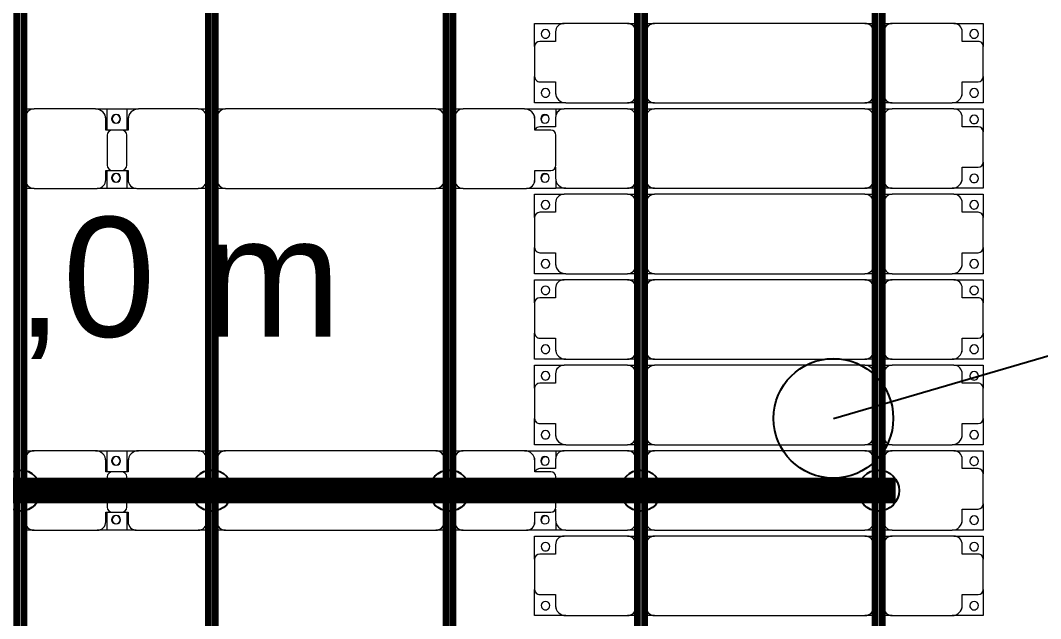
# Model space of a CAD drawing. Header units: millimetres. Extents: x 312848 to 517332, y -142134 to -35114.
# Drawn here: x 394305 to 400272, y -64078 to -60578 of the extents above; entities that cross this region are included whole.
import ezdxf

# ---------------------------------------------------------------- set-up
doc = ezdxf.new("R2010")
doc.units = ezdxf.units.MM
for name, color, linetype, lineweight in [('A-ANNO-DIMS', 211, 'Continuous', 9), ('A-ANNO-DIMS-500', 211, 'Continuous', 9), ('A-GENM', 13, 'Continuous', 9), ('S-BEAM', 12, 'Continuous', 9)]:
    doc.layers.add(name, color=color, linetype=linetype, lineweight=lineweight)
for name, color, linetype in [('GC-BICH NEO', 6, 'Continuous'), ('GC-DAY NEO', 5, 'Continuous'), ('GC-GHI CHU', 2, 'Continuous'), ('GC-HOP 40x60 GIA CUONG', 1, 'Continuous')]:
    doc.layers.add(name, color=color, linetype=linetype)
doc.styles.add('GC_VN', font='arial.ttf')
doc.styles.add('Trebuchet MS', font='trebuc.ttf', dxfattribs={"width": 0.8, "height": 1500})
doc.dimstyles.new('Arc_Length_-_3mm_Trebuchet_MS_3', dxfattribs={"dimscale": 304.8, "dimtxt": 1546.42636, "dimasz": 1.64042, "dimexe": 2.46063, "dimexo": 2.46063, "dimgap": 0.492126, "dimtad": 1, "dimdec": 0, "dimrnd": 10, "dimzin": 0, "dimdsep": 46, "dimtxsty": 'Trebuchet MS', "dimblk1": 'OBLIQUE', "dimblk2": 'OBLIQUE', "dimsah": 1, "dimcen": 0.09, "dimdle": 1.64042, "dimazin": 0, "dimtfac": 1, "dimtdec": 4, "dimtix": 1, "dimtmove": 0, "dimatfit": 3, "dimfxl": 1, "dimtvp": 1, "dimtfill": 1, "dimtolj": 1, "dimtzin": 0, "dimarcsym": 2})

# ---------------------------------------------------------------- blocks, each defined once
blk = doc.blocks.new('Dai phao do pin - DẢI PHAO ĐỠ PIN-67477-KHUNG KẾT CẤU BÈ PIN 3')
at = {"layer": 'A-GENM', "color": 7}
for p, q in [((65970, 241.6), (66029.7, 241.6)), ((66389.7, 241.6), (66029.7, 241.6)), ((66389.7, 241.6), (66572.2, 241.6)), ((66457.8, 241.6), (66640.3, 241.6)), ((66457.8, 118.2), (66457.8, 241.6)), ((66572.2, 241.6), (66572.2, 118.2)), ((66990.3, 241.6), (66640.3, 241.6)), ((66990.3, 241.6), (67050, 241.6)), ((67090, 241.6), (67149.7, 241.6)), ((68380.3, 241.6), (67149.7, 241.6)), ((68380.3, 241.6), (68440, 241.6)), ((68480, 241.6), (68539.7, 241.6)), ((68899.7, 241.6), (68539.7, 241.6)), ((68899.7, 241.6), (69082.2, 241.6)), ((69082.2, 241.6), (69082.2, 196.5)), ((65979.7, 191.6), (65979.7, -173.4)), ((66449.7, 118.2), (66449.7, 181.6)), ((66580.3, 181.6), (66580.3, 118.2)), ((67040.3, -173.4), (67040.3, 191.6)), ((67099.7, 191.6), (67099.7, -173.4)), ((68430.3, -173.4), (68430.3, 191.6)), ((68489.7, 191.6), (68489.7, -173.4)), ((68959.7, 118.2), (68959.7, 181.6)), ((66542.2, 118.2), (66449.7, 118.2)), ((66457.8, 88.2), (66457.8, -88.2)), ((66580.3, 118.2), (66487.8, 118.2)), ((66572.2, -88.2), (66572.2, 88.2)), ((69052.2, 118.2), (68959.7, 118.2)), ((69082.2, -88.2), (69082.2, 88.2)), ((66449.7, -173.4), (66449.7, -118.2)), ((66449.7, -118.2), (66542.2, -118.2)), ((66457.8, -223.4), (66457.8, -118.2)), ((66487.8, -118.2), (66580.3, -118.2)), ((66572.2, -118.2), (66572.2, -223.4)), ((66580.3, -118.2), (66580.3, -173.4)), ((68959.7, -173.4), (68959.7, -118.2)), ((68959.7, -118.2), (69052.2, -118.2)), ((69082.2, -169.7), (69082.2, -223.4)), ((66029.7, -223.4), (65970, -223.4)), ((66029.7, -223.4), (66399.7, -223.4)), ((66572.2, -223.4), (66399.7, -223.4)), ((66626.5, -223.4), (66457.8, -223.4)), ((66630.3, -223.4), (66990.3, -223.4)), ((67050, -223.4), (66990.3, -223.4)), ((67149.7, -223.4), (67090, -223.4)), ((67149.7, -223.4), (68380.3, -223.4)), ((68440, -223.4), (68380.3, -223.4)), ((68539.7, -223.4), (68480, -223.4)), ((68539.7, -223.4), (68909.7, -223.4)), ((69082.2, -223.4), (68909.7, -223.4))]:
    blk.add_line(p, q, dxfattribs=at)
for centre, radius, start, end in [((66029.7, 191.6), 50, 90, 180), ((66389.7, 181.6), 60, 0, 90), ((66640.3, 181.6), 60, 90, 180), ((66990.3, 191.6), 50, 0, 90), ((67149.7, 191.6), 50, 90, 180), ((67149.7, 191.6), 50, 105, 180), ((68380.3, 191.6), 50, 0, 90), ((68380.3, 191.6), 50, 15, 90), ((68539.7, 191.6), 50, 90, 180), ((68899.7, 181.6), 60, 360, 90), ((66029.7, 191.6), 50, 135, 180), ((66389.7, 181.6), 60, 0, 30), ((66508.6, 183.2), 25, 0, 180), ((66508.6, 183.2), 25, 180, 0), ((66511.4, 183.2), 25, 0, 180), ((66511.4, 183.2), 25, 180, 360), ((66640.3, 181.6), 60, 150, 180), ((66990.3, 191.6), 50, 0, 45), ((68539.7, 191.6), 50, 135, 180), ((68899.7, 181.6), 60, 360, 30), ((69018.6, 183.2), 25, 0, 180), ((69018.6, 183.2), 25, 180, 0), ((66487.8, 88.2), 30, 90, 180), ((66542.2, 88.2), 30, 0, 90), ((69052.2, 88.2), 30, 0, 90), ((66487.8, -88.2), 30, 180, 270), ((66542.2, -88.2), 30, 270, 0), ((69052.2, -88.2), 30, 270, 0), ((69052.2, -88.2), 30, 300, 330), ((66029.7, -173.4), 50, 180, 270), ((66029.7, -173.4), 50, 180, 225), ((66399.7, -173.4), 50, 270, 0), ((66399.7, -173.4), 50, 315, 0), ((66508.6, -161.8), 25, 0, 180), ((66508.6, -161.8), 25, 180, 360), ((66511.4, -161.8), 25, 0, 180), ((66511.4, -161.8), 25, 180, 0), ((66630.3, -173.4), 50, 180, 270), ((66630.3, -173.4), 50, 180, 225), ((66990.3, -173.4), 50, 270, 0), ((66990.3, -173.4), 50, 315, 0), ((67149.7, -173.4), 50, 180, 270), ((67149.7, -173.4), 50, 180, 270), ((68380.3, -173.4), 50, 270, 0), ((68380.3, -173.4), 50, 285, 0), ((68539.7, -173.4), 50, 180, 270), ((68539.7, -173.4), 50, 180, 225), ((68909.7, -173.4), 50, 270, 0), ((68909.7, -173.4), 50, 315, 0), ((69018.6, -161.8), 25, 0, 180), ((69018.6, -161.8), 25, 180, 0)]:
    blk.add_arc(centre, radius, start, end, dxfattribs=at)
blk = doc.blocks.new('Dải phao đi lại kèm đỡ invester - DẢI PHAO ĐI LẠI-V20-KHUNG KẾT CẤU BÈ PIN 3')
at = {"layer": 'A-GENM', "color": 7}
for p, q in [((69258.4, 1312.2), (69411.8, 1312.2)), ((69258.4, 1129.7), (69258.4, 1312.2)), ((69381.8, 1282.2), (69381.8, 1189.7)), ((69588.2, 1312.2), (69411.8, 1312.2)), ((69588.2, 1312.2), (69723.4, 1312.2)), ((69618.2, 1189.7), (69618.2, 1282.2)), ((69723.4, 1312.2), (69723.4, 1139.7)), ((69794.6, 1312.2), (69803.5, 1312.2)), ((70118.2, 1189.7), (70118.2, 1282.2)), ((70169.7, 1312.2), (70176.8, 1312.2)), ((70223.4, 1312.2), (70223.4, 1139.7)), ((70258.4, 1312.2), (70411.8, 1312.2)), ((70258.4, 1129.7), (70258.4, 1312.2)), ((70381.8, 1282.2), (70381.8, 1189.7)), ((70588.2, 1312.2), (70411.8, 1312.2)), ((70588.2, 1312.2), (70723.4, 1312.2)), ((70618.2, 1189.7), (70618.2, 1282.2)), ((70723.4, 1312.2), (70723.4, 1139.7)), ((70758.4, 1312.2), (70911.8, 1312.2)), ((70758.4, 1129.7), (70758.4, 1312.2)), ((70881.8, 1282.2), (70881.8, 1189.7)), ((71088.2, 1312.2), (70911.8, 1312.2)), ((71088.2, 1312.2), (71223.4, 1312.2)), ((71118.2, 1189.7), (71118.2, 1282.2)), ((71223.4, 1312.2), (71223.4, 1139.7)), ((71258.4, 1312.2), (71411.8, 1312.2)), ((71258.4, 1129.7), (71258.4, 1312.2)), ((71381.8, 1282.2), (71381.8, 1189.7)), ((71588.2, 1312.2), (71411.8, 1312.2)), ((71588.2, 1312.2), (71723.4, 1312.2)), ((71618.2, 1189.7), (71618.2, 1282.2)), ((71723.4, 1312.2), (71723.4, 1139.7)), ((71794.6, 1312.2), (71803.5, 1312.2)), ((72118.2, 1189.7), (72118.2, 1282.2)), ((72169.7, 1312.2), (72176.8, 1312.2)), ((72223.4, 1312.2), (72223.4, 1139.7)), ((72258.4, 1312.2), (72411.8, 1312.2)), ((72258.4, 1129.7), (72258.4, 1312.2)), ((72381.8, 1282.2), (72381.8, 1189.7)), ((72588.2, 1312.2), (72411.8, 1312.2)), ((72588.2, 1312.2), (72723.4, 1312.2)), ((72618.2, 1189.7), (72618.2, 1282.2)), ((72723.4, 1312.2), (72723.4, 1139.7)), ((69381.8, 1189.7), (69318.4, 1189.7)), ((69673.4, 1189.7), (69618.2, 1189.7)), ((69723.4, 769.7), (69723.4, 1139.7)), ((69758.4, 1129.7), (69758.4, 1188.8)), ((69881.8, 1189.7), (69818.4, 1189.7)), ((70173.4, 1189.7), (70118.2, 1189.7)), ((70223.4, 769.7), (70223.4, 1139.7)), ((70381.8, 1189.7), (70318.4, 1189.7)), ((70673.4, 1189.7), (70618.2, 1189.7)), ((70723.4, 769.7), (70723.4, 1139.7)), ((70881.8, 1189.7), (70818.4, 1189.7)), ((71173.4, 1189.7), (71118.2, 1189.7)), ((71223.4, 769.7), (71223.4, 1139.7)), ((71381.8, 1189.7), (71318.4, 1189.7)), ((71673.4, 1189.7), (71618.2, 1189.7)), ((71723.4, 769.7), (71723.4, 1139.7)), ((71758.4, 1129.7), (71758.4, 1188.8)), ((71881.8, 1189.7), (71818.4, 1189.7)), ((72173.4, 1189.7), (72118.2, 1189.7)), ((72223.4, 769.7), (72223.4, 1139.7)), ((72381.8, 1189.7), (72318.4, 1189.7)), ((72673.4, 1189.7), (72618.2, 1189.7)), ((72723.4, 769.7), (72723.4, 1139.7)), ((69258.4, 1129.7), (69258.4, 769.7)), ((69758.4, 1129.7), (69758.4, 769.7)), ((70258.4, 1129.7), (70258.4, 769.7)), ((70758.4, 1129.7), (70758.4, 769.7)), ((71258.4, 1129.7), (71258.4, 769.7)), ((71758.4, 1129.7), (71758.4, 769.7)), ((72258.4, 1129.7), (72258.4, 769.7)), ((69258.4, 710), (69258.4, 769.7)), ((69308.4, 719.7), (69673.4, 719.7)), ((69723.4, 769.7), (69723.4, 710)), ((69758.4, 710), (69758.4, 769.7)), ((69808.4, 719.7), (70173.4, 719.7)), ((70223.4, 769.7), (70223.4, 710)), ((70258.4, 710), (70258.4, 769.7)), ((70308.4, 719.7), (70673.4, 719.7)), ((70723.4, 769.7), (70723.4, 710)), ((70758.4, 710), (70758.4, 769.7)), ((70808.4, 719.7), (71173.4, 719.7)), ((71223.4, 769.7), (71223.4, 710)), ((71258.4, 710), (71258.4, 769.7)), ((71308.4, 719.7), (71673.4, 719.7)), ((71723.4, 769.7), (71723.4, 710)), ((71758.4, 710), (71758.4, 769.7)), ((71808.4, 719.7), (72173.4, 719.7)), ((72223.4, 769.7), (72223.4, 710)), ((72258.4, 710), (72258.4, 769.7)), ((72308.4, 719.7), (72673.4, 719.7)), ((72723.4, 769.7), (72723.4, 710)), ((69258.4, 610.3), (69258.4, 670)), ((69673.4, 660.3), (69308.4, 660.3)), ((69723.4, 670), (69723.4, 610.3)), ((69758.4, 610.3), (69758.4, 670)), ((70173.4, 660.3), (69808.4, 660.3)), ((70223.4, 670), (70223.4, 610.3)), ((70258.4, 610.3), (70258.4, 670)), ((70673.4, 660.3), (70308.4, 660.3)), ((70723.4, 670), (70723.4, 610.3)), ((70758.4, 610.3), (70758.4, 670)), ((71173.4, 660.3), (70808.4, 660.3)), ((71223.4, 670), (71223.4, 610.3)), ((71258.4, 610.3), (71258.4, 670)), ((71673.4, 660.3), (71308.4, 660.3)), ((71723.4, 670), (71723.4, 610.3)), ((71758.4, 610.3), (71758.4, 670)), ((72173.4, 660.3), (71808.4, 660.3)), ((72223.4, 670), (72223.4, 610.3)), ((72258.4, 610.3), (72258.4, 670)), ((72673.4, 660.3), (72308.4, 660.3)), ((72723.4, 670), (72723.4, 610.3)), ((69258.4, 610.3), (69258.4, -620.3)), ((69723.4, -620.3), (69723.4, 610.3)), ((69758.4, 610.3), (69758.4, -620.3)), ((70223.4, -620.3), (70223.4, 610.3)), ((70258.4, 610.3), (70258.4, -620.3)), ((70723.4, -620.3), (70723.4, 610.3)), ((70758.4, 610.3), (70758.4, -620.3)), ((71223.4, -620.3), (71223.4, 610.3)), ((71258.4, 610.3), (71258.4, -620.3)), ((71723.4, -620.3), (71723.4, 610.3)), ((71758.4, 610.3), (71758.4, -620.3)), ((72223.4, -620.3), (72223.4, 610.3)), ((72258.4, 610.3), (72258.4, -620.3)), ((72723.4, -620.3), (72723.4, 610.3)), ((69258.4, -680), (69258.4, -620.3)), ((69723.4, -620.3), (69723.4, -680)), ((69758.4, -680), (69758.4, -620.3)), ((70223.4, -620.3), (70223.4, -680)), ((70258.4, -680), (70258.4, -620.3)), ((70723.4, -620.3), (70723.4, -680)), ((70758.4, -680), (70758.4, -620.3)), ((71223.4, -620.3), (71223.4, -680)), ((71258.4, -680), (71258.4, -620.3)), ((71723.4, -620.3), (71723.4, -680)), ((71758.4, -680), (71758.4, -620.3)), ((72223.4, -620.3), (72223.4, -680)), ((72258.4, -680), (72258.4, -620.3)), ((72723.4, -620.3), (72723.4, -680)), ((69308.4, -670.3), (69673.4, -670.3)), ((69808.4, -670.3), (70173.4, -670.3)), ((70308.4, -670.3), (70673.4, -670.3)), ((70808.4, -670.3), (71173.4, -670.3)), ((71308.4, -670.3), (71673.4, -670.3)), ((71808.4, -670.3), (72173.4, -670.3)), ((72308.4, -670.3), (72673.4, -670.3)), ((69258.4, -779.7), (69258.4, -720)), ((69673.4, -729.7), (69308.4, -729.7)), ((69723.4, -720), (69723.4, -779.7)), ((69758.4, -779.7), (69758.4, -720)), ((70173.4, -729.7), (69808.4, -729.7)), ((70223.4, -720), (70223.4, -779.7)), ((70258.4, -779.7), (70258.4, -720)), ((70673.4, -729.7), (70308.4, -729.7)), ((70723.4, -720), (70723.4, -779.7)), ((70758.4, -779.7), (70758.4, -720)), ((71173.4, -729.7), (70808.4, -729.7)), ((71223.4, -720), (71223.4, -779.7)), ((71258.4, -779.7), (71258.4, -720)), ((71673.4, -729.7), (71308.4, -729.7)), ((71723.4, -720), (71723.4, -779.7)), ((71758.4, -779.7), (71758.4, -720)), ((72173.4, -729.7), (71808.4, -729.7)), ((72223.4, -720), (72223.4, -779.7)), ((72258.4, -779.7), (72258.4, -720)), ((72673.4, -729.7), (72308.4, -729.7)), ((72723.4, -720), (72723.4, -779.7)), ((69258.4, -779.7), (69258.4, -1129.7)), ((69723.4, -1139.7), (69723.4, -779.7)), ((69758.4, -779.7), (69758.4, -1129.7)), ((70223.4, -1139.7), (70223.4, -779.7)), ((70258.4, -779.7), (70258.4, -1129.7)), ((70723.4, -1139.7), (70723.4, -779.7)), ((70758.4, -779.7), (70758.4, -1129.7)), ((71223.4, -1139.7), (71223.4, -779.7)), ((71258.4, -779.7), (71258.4, -1129.7)), ((71723.4, -1139.7), (71723.4, -779.7)), ((71758.4, -779.7), (71758.4, -1129.7)), ((72223.4, -1139.7), (72223.4, -779.7)), ((72258.4, -779.7), (72258.4, -1129.7)), ((72723.4, -1139.7), (72723.4, -779.7)), ((69258.4, -1312.2), (69258.4, -1129.7)), ((69758.4, -1312.2), (69758.4, -1129.7)), ((70258.4, -1312.2), (70258.4, -1129.7)), ((70758.4, -1312.2), (70758.4, -1129.7)), ((71258.4, -1312.2), (71258.4, -1129.7)), ((71758.4, -1312.2), (71758.4, -1129.7)), ((72258.4, -1312.2), (72258.4, -1129.7)), ((69318.4, -1189.7), (69381.8, -1189.7)), ((69381.8, -1189.7), (69381.8, -1282.2)), ((69618.2, -1282.2), (69618.2, -1189.7)), ((69618.2, -1189.7), (69673.4, -1189.7)), ((69723.4, -1139.7), (69723.4, -1312.2)), ((69818.4, -1189.7), (69881.8, -1189.7)), ((69881.8, -1189.7), (69881.8, -1282.2)), ((70118.2, -1282.2), (70118.2, -1189.7)), ((70118.2, -1189.7), (70173.4, -1189.7)), ((70223.4, -1139.7), (70223.4, -1312.2)), ((70318.4, -1189.7), (70381.8, -1189.7)), ((70381.8, -1189.7), (70381.8, -1282.2)), ((70618.2, -1282.2), (70618.2, -1189.7)), ((70618.2, -1189.7), (70673.4, -1189.7)), ((70723.4, -1139.7), (70723.4, -1312.2)), ((70818.4, -1189.7), (70881.8, -1189.7)), ((70881.8, -1189.7), (70881.8, -1282.2)), ((71118.2, -1282.2), (71118.2, -1189.7)), ((71118.2, -1189.7), (71173.4, -1189.7)), ((71223.4, -1139.7), (71223.4, -1312.2)), ((71318.4, -1189.7), (71381.8, -1189.7)), ((71381.8, -1189.7), (71381.8, -1282.2)), ((71618.2, -1282.2), (71618.2, -1189.7)), ((71618.2, -1189.7), (71673.4, -1189.7)), ((71723.4, -1139.7), (71723.4, -1312.2)), ((71818.4, -1189.7), (71881.8, -1189.7)), ((71881.8, -1189.7), (71881.8, -1282.2)), ((72118.2, -1282.2), (72118.2, -1189.7)), ((72118.2, -1189.7), (72173.4, -1189.7)), ((72223.4, -1139.7), (72223.4, -1312.2)), ((72318.4, -1189.7), (72381.8, -1189.7)), ((72381.8, -1189.7), (72381.8, -1282.2)), ((72618.2, -1282.2), (72618.2, -1189.7)), ((72618.2, -1189.7), (72673.4, -1189.7)), ((72723.4, -1139.7), (72723.4, -1312.2)), ((69411.8, -1312.2), (69258.4, -1312.2)), ((69411.8, -1312.2), (69588.2, -1312.2)), ((69723.4, -1312.2), (69588.2, -1312.2)), ((69911.8, -1312.2), (69758.4, -1312.2)), ((69911.8, -1312.2), (70088.2, -1312.2)), ((70223.4, -1312.2), (70088.2, -1312.2)), ((70411.8, -1312.2), (70258.4, -1312.2)), ((70411.8, -1312.2), (70588.2, -1312.2)), ((70723.4, -1312.2), (70588.2, -1312.2)), ((70911.8, -1312.2), (70758.4, -1312.2)), ((70911.8, -1312.2), (71088.2, -1312.2)), ((71223.4, -1312.2), (71088.2, -1312.2)), ((71411.8, -1312.2), (71258.4, -1312.2)), ((71411.8, -1312.2), (71588.2, -1312.2)), ((71723.4, -1312.2), (71588.2, -1312.2)), ((71911.8, -1312.2), (71758.4, -1312.2)), ((71911.8, -1312.2), (72088.2, -1312.2)), ((72223.4, -1312.2), (72088.2, -1312.2)), ((72411.8, -1312.2), (72258.4, -1312.2)), ((72411.8, -1312.2), (72588.2, -1312.2)), ((72723.4, -1312.2), (72588.2, -1312.2))]:
    blk.add_line(p, q, dxfattribs=at)
for centre, radius, start, end in [((69316.8, 1248.6), 25, 90, 270), ((69316.8, 1248.6), 25, 270, 90), ((69411.8, 1282.2), 30, 90, 180), ((69411.8, 1282.2), 30, 90, 150), ((69588.2, 1282.2), 30, 360, 90), ((69588.2, 1282.2), 30, 30, 90), ((69661.8, 1248.6), 25, 90, 270), ((69661.8, 1248.6), 25, 270, 90), ((69816.8, 1248.6), 25, 90, 120), ((69816.8, 1248.6), 25, 330, 90), ((70088.2, 1282.2), 30, 0, 60), ((70161.8, 1248.6), 25, 90, 120), ((70161.8, 1248.6), 25, 330, 90), ((70316.8, 1248.6), 25, 90, 270), ((70316.8, 1248.6), 25, 270, 90), ((70411.8, 1282.2), 30, 90, 180), ((70411.8, 1282.2), 30, 90, 150), ((70588.2, 1282.2), 30, 360, 90), ((70588.2, 1282.2), 30, 30, 90), ((70661.8, 1248.6), 25, 90, 270), ((70661.8, 1248.6), 25, 270, 90), ((70816.8, 1248.6), 25, 90, 270), ((70816.8, 1248.6), 25, 270, 90), ((70911.8, 1282.2), 30, 90, 180), ((70911.8, 1282.2), 30, 90, 150), ((71088.2, 1282.2), 30, 0, 90), ((71088.2, 1282.2), 30, 30, 90), ((71161.8, 1248.6), 25, 90, 270), ((71161.8, 1248.6), 25, 270, 90), ((71316.8, 1248.6), 25, 90, 270), ((71316.8, 1248.6), 25, 270, 90), ((71411.8, 1282.2), 30, 90, 180), ((71411.8, 1282.2), 30, 90, 150), ((71588.2, 1282.2), 30, 360, 90), ((71588.2, 1282.2), 30, 30, 90), ((71661.8, 1248.6), 25, 90, 270), ((71661.8, 1248.6), 25, 270, 90), ((71816.8, 1248.6), 25, 90, 120), ((71816.8, 1248.6), 25, 330, 90), ((72088.2, 1282.2), 30, 0, 60), ((72161.8, 1248.6), 25, 90, 120), ((72161.8, 1248.6), 25, 330, 90), ((72316.8, 1248.6), 25, 90, 270), ((72316.8, 1248.6), 25, 270, 90), ((72411.8, 1282.2), 30, 90, 180), ((72411.8, 1282.2), 30, 90, 150), ((72588.2, 1282.2), 30, 0, 90), ((72588.2, 1282.2), 30, 30, 90), ((72661.8, 1248.6), 25, 90, 270), ((72661.8, 1248.6), 25, 270, 90), ((69661.8, 1248.6), 25, 180, 195), ((70661.8, 1248.6), 25, 180, 195), ((71161.8, 1248.6), 25, 180, 195), ((71661.8, 1248.6), 25, 180, 195), ((72661.8, 1248.6), 25, 180, 195), ((69318.4, 1129.7), 60, 90, 180), ((69318.4, 1129.7), 60, 90, 120), ((69673.4, 1139.7), 50, 360, 90), ((69673.4, 1139.7), 50, 45, 90), ((69818.4, 1129.7), 60, 90, 180), ((69818.4, 1129.7), 60, 105, 120), ((70173.4, 1139.7), 50, 0, 90), ((70173.4, 1139.7), 50, 45, 75), ((70318.4, 1129.7), 60, 90, 180), ((70318.4, 1129.7), 60, 90, 120), ((70673.4, 1139.7), 50, 0, 90), ((70673.4, 1139.7), 50, 45, 90), ((70818.4, 1129.7), 60, 90, 180), ((70818.4, 1129.7), 60, 90, 120), ((71173.4, 1139.7), 50, 0, 90), ((71173.4, 1139.7), 50, 45, 90), ((71318.4, 1129.7), 60, 90, 180), ((71318.4, 1129.7), 60, 90, 120), ((71673.4, 1139.7), 50, 360, 90), ((71673.4, 1139.7), 50, 45, 90), ((71818.4, 1129.7), 60, 90, 180), ((71818.4, 1129.7), 60, 105, 120), ((72173.4, 1139.7), 50, 360, 90), ((72173.4, 1139.7), 50, 45, 75), ((72318.4, 1129.7), 60, 90, 180), ((72318.4, 1129.7), 60, 90, 120), ((72673.4, 1139.7), 50, 0, 90), ((72673.4, 1139.7), 50, 45, 90), ((69308.4, 769.7), 50, 180, 270), ((69308.4, 769.7), 50, 225, 270), ((69673.4, 769.7), 50, 270, 360), ((69673.4, 769.7), 50, 270, 315), ((69808.4, 769.7), 50, 180, 270), ((69808.4, 769.7), 50, 225, 270), ((70173.4, 769.7), 50, 270, 0), ((70173.4, 769.7), 50, 270, 315), ((70308.4, 769.7), 50, 180, 270), ((70308.4, 769.7), 50, 225, 270), ((70673.4, 769.7), 50, 270, 360), ((70673.4, 769.7), 50, 270, 315), ((70808.4, 769.7), 50, 180, 270), ((70808.4, 769.7), 50, 225, 270), ((71173.4, 769.7), 50, 270, 0), ((71173.4, 769.7), 50, 270, 315), ((71308.4, 769.7), 50, 180, 270), ((71308.4, 769.7), 50, 225, 270), ((71673.4, 769.7), 50, 270, 360), ((71673.4, 769.7), 50, 270, 315), ((71808.4, 769.7), 50, 180, 270), ((71808.4, 769.7), 50, 225, 270), ((72173.4, 769.7), 50, 270, 360), ((72173.4, 769.7), 50, 270, 315), ((72308.4, 769.7), 50, 180, 270), ((72308.4, 769.7), 50, 225, 270), ((72673.4, 769.7), 50, 270, 360), ((72673.4, 769.7), 50, 270, 315), ((69308.4, 610.3), 50, 90, 180), ((69308.4, 610.3), 50, 105, 180), ((69673.4, 610.3), 50, 0, 90), ((69673.4, 610.3), 50, 15, 90), ((69808.4, 610.3), 50, 90, 180), ((69808.4, 610.3), 50, 105, 180), ((70173.4, 610.3), 50, 0, 90), ((70173.4, 610.3), 50, 15, 90), ((70308.4, 610.3), 50, 90, 180), ((70308.4, 610.3), 50, 105, 180), ((70673.4, 610.3), 50, 360, 90), ((70673.4, 610.3), 50, 15, 90), ((70808.4, 610.3), 50, 90, 180), ((70808.4, 610.3), 50, 105, 180), ((71173.4, 610.3), 50, 0, 90), ((71173.4, 610.3), 50, 15, 90), ((71308.4, 610.3), 50, 90, 180), ((71308.4, 610.3), 50, 105, 180), ((71673.4, 610.3), 50, 0, 90), ((71673.4, 610.3), 50, 15, 90), ((71808.4, 610.3), 50, 90, 180), ((71808.4, 610.3), 50, 105, 180), ((72173.4, 610.3), 50, 0, 90), ((72173.4, 610.3), 50, 15, 90), ((72308.4, 610.3), 50, 90, 180), ((72308.4, 610.3), 50, 105, 180), ((72673.4, 610.3), 50, 0, 90), ((72673.4, 610.3), 50, 15, 90), ((69308.4, -620.3), 50, 180, 270), ((69308.4, -620.3), 50, 195, 270), ((69673.4, -620.3), 50, 270, 0), ((69673.4, -620.3), 50, 270, 0), ((69808.4, -620.3), 50, 180, 270), ((69808.4, -620.3), 50, 195, 270), ((70173.4, -620.3), 50, 270, 0), ((70173.4, -620.3), 50, 270, 0), ((70308.4, -620.3), 50, 180, 270), ((70308.4, -620.3), 50, 195, 270), ((70673.4, -620.3), 50, 270, 360), ((70673.4, -620.3), 50, 270, 360), ((70808.4, -620.3), 50, 180, 270), ((70808.4, -620.3), 50, 195, 270), ((71173.4, -620.3), 50, 270, 0), ((71173.4, -620.3), 50, 270, 0), ((71308.4, -620.3), 50, 180, 270), ((71308.4, -620.3), 50, 195, 270), ((71673.4, -620.3), 50, 270, 0), ((71673.4, -620.3), 50, 270, 0), ((71808.4, -620.3), 50, 180, 270), ((71808.4, -620.3), 50, 195, 270), ((72173.4, -620.3), 50, 270, 360), ((72173.4, -620.3), 50, 270, 360), ((72308.4, -620.3), 50, 180, 270), ((72308.4, -620.3), 50, 195, 270), ((72673.4, -620.3), 50, 270, 0), ((72673.4, -620.3), 50, 270, 0), ((69308.4, -779.7), 50, 90, 180), ((69308.4, -779.7), 50, 90, 135), ((69673.4, -779.7), 50, 360, 90), ((69673.4, -779.7), 50, 45, 90), ((69808.4, -779.7), 50, 90, 180), ((69808.4, -779.7), 50, 90, 135), ((70173.4, -779.7), 50, 360, 90), ((70173.4, -779.7), 50, 45, 90), ((70308.4, -779.7), 50, 90, 180), ((70308.4, -779.7), 50, 90, 135), ((70673.4, -779.7), 50, 0, 90), ((70673.4, -779.7), 50, 45, 90), ((70808.4, -779.7), 50, 90, 180), ((70808.4, -779.7), 50, 90, 135), ((71173.4, -779.7), 50, 0, 90), ((71173.4, -779.7), 50, 45, 90), ((71308.4, -779.7), 50, 90, 180), ((71308.4, -779.7), 50, 90, 135), ((71673.4, -779.7), 50, 360, 90), ((71673.4, -779.7), 50, 45, 90), ((71808.4, -779.7), 50, 90, 180), ((71808.4, -779.7), 50, 90, 135), ((72173.4, -779.7), 50, 360, 90), ((72173.4, -779.7), 50, 45, 90), ((72308.4, -779.7), 50, 90, 180), ((72308.4, -779.7), 50, 90, 135), ((72673.4, -779.7), 50, 360, 90), ((72673.4, -779.7), 50, 45, 90), ((69318.4, -1129.7), 60, 180, 270), ((69818.4, -1129.7), 60, 180, 270), ((70318.4, -1129.7), 60, 180, 270), ((70818.4, -1129.7), 60, 180, 270), ((71318.4, -1129.7), 60, 180, 270), ((71818.4, -1129.7), 60, 180, 270), ((72318.4, -1129.7), 60, 180, 270), ((69318.4, -1129.7), 60, 240, 270), ((69673.4, -1139.7), 50, 270, 360), ((69673.4, -1139.7), 50, 270, 315), ((69818.4, -1129.7), 60, 240, 270), ((70173.4, -1139.7), 50, 270, 360), ((70173.4, -1139.7), 50, 270, 315), ((70318.4, -1129.7), 60, 240, 270), ((70673.4, -1139.7), 50, 270, 0), ((70673.4, -1139.7), 50, 270, 315), ((70818.4, -1129.7), 60, 240, 270), ((71173.4, -1139.7), 50, 270, 0), ((71173.4, -1139.7), 50, 270, 315), ((71318.4, -1129.7), 60, 240, 270), ((71673.4, -1139.7), 50, 270, 0), ((71673.4, -1139.7), 50, 270, 315), ((71818.4, -1129.7), 60, 240, 270), ((72173.4, -1139.7), 50, 270, 0), ((72173.4, -1139.7), 50, 270, 315), ((72318.4, -1129.7), 60, 240, 270), ((72673.4, -1139.7), 50, 270, 0), ((72673.4, -1139.7), 50, 270, 315), ((69316.8, -1258.6), 25, 90, 270), ((69316.8, -1258.6), 25, 270, 90), ((69661.8, -1258.6), 25, 90, 270), ((69661.8, -1258.6), 25, 165, 180), ((69661.8, -1258.6), 25, 270, 90), ((69816.8, -1258.6), 25, 90, 270), ((69816.8, -1258.6), 25, 270, 90), ((70161.8, -1258.6), 25, 90, 270), ((70161.8, -1258.6), 25, 165, 180), ((70161.8, -1258.6), 25, 270, 90), ((70316.8, -1258.6), 25, 90, 270), ((70316.8, -1258.6), 25, 270, 90), ((70661.8, -1258.6), 25, 90, 270), ((70661.8, -1258.6), 25, 165, 180), ((70661.8, -1258.6), 25, 270, 90), ((70816.8, -1258.6), 25, 90, 270), ((70816.8, -1258.6), 25, 270, 90), ((71161.8, -1258.6), 25, 90, 270), ((71161.8, -1258.6), 25, 165, 180), ((71161.8, -1258.6), 25, 270, 90), ((71316.8, -1258.6), 25, 90, 270), ((71316.8, -1258.6), 25, 270, 90), ((71661.8, -1258.6), 25, 90, 270), ((71661.8, -1258.6), 25, 165, 180), ((71661.8, -1258.6), 25, 270, 90), ((71816.8, -1258.6), 25, 90, 270), ((71816.8, -1258.6), 25, 270, 90), ((72161.8, -1258.6), 25, 90, 270), ((72161.8, -1258.6), 25, 165, 180), ((72161.8, -1258.6), 25, 270, 90), ((72316.8, -1258.6), 25, 90, 270), ((72316.8, -1258.6), 25, 270, 90), ((72661.8, -1258.6), 25, 90, 270), ((72661.8, -1258.6), 25, 165, 180), ((72661.8, -1258.6), 25, 270, 90), ((69411.8, -1282.2), 30, 180, 270), ((69411.8, -1282.2), 30, 210, 270), ((69588.2, -1282.2), 30, 270, 0), ((69588.2, -1282.2), 30, 270, 330), ((69911.8, -1282.2), 30, 180, 270), ((69911.8, -1282.2), 30, 210, 270), ((70088.2, -1282.2), 30, 270, 360), ((70088.2, -1282.2), 30, 270, 330), ((70411.8, -1282.2), 30, 180, 270), ((70411.8, -1282.2), 30, 210, 270), ((70588.2, -1282.2), 30, 270, 0), ((70588.2, -1282.2), 30, 270, 330), ((70911.8, -1282.2), 30, 180, 270), ((70911.8, -1282.2), 30, 210, 270), ((71088.2, -1282.2), 30, 270, 0), ((71088.2, -1282.2), 30, 270, 330), ((71411.8, -1282.2), 30, 180, 270), ((71411.8, -1282.2), 30, 210, 270), ((71588.2, -1282.2), 30, 270, 0), ((71588.2, -1282.2), 30, 270, 330), ((71911.8, -1282.2), 30, 180, 270), ((71911.8, -1282.2), 30, 210, 270), ((72088.2, -1282.2), 30, 270, 360), ((72088.2, -1282.2), 30, 270, 330), ((72411.8, -1282.2), 30, 180, 270), ((72411.8, -1282.2), 30, 210, 270), ((72588.2, -1282.2), 30, 270, 0), ((72588.2, -1282.2), 30, 270, 330)]:
    blk.add_arc(centre, radius, start, end, dxfattribs=at)
blk = doc.blocks.new('Dầm C52 - Dầm C52-66353-KHUNG KẾT CẤU BÈ PIN 3')
at = {"layer": 'S-BEAM', "lineweight": 140}
blk.add_hatch(color=1, dxfattribs=at).paths.add_polyline_path([(-45616.3, 20), (-45616.3, -20), (45616.3, -20), (45616.3, 20), (-45569, 20)])
at = {"layer": 'S-BEAM', "color": 1, "lineweight": 140}
for p, q in [((-45616.3, 20), (45616.3, 20)), ((45616.3, -20), (-45616.3, -20))]:
    blk.add_line(p, q, dxfattribs=at)
blk = doc.blocks.new('Dầm C52 - Dầm C52-V13-KHUNG KẾT CẤU BÈ PIN 3')
at = {"layer": 'S-BEAM', "lineweight": 140}
blk.add_hatch(color=1, dxfattribs=at).paths.add_polyline_path([(-45616.3, 20), (-45616.3, -20), (45616.3, -20), (45616.3, 20), (-45569, 20)])
at = {"layer": 'S-BEAM', "color": 1, "lineweight": 140}
for p, q in [((-45616.3, 20), (45616.3, 20)), ((45616.3, -20), (-45616.3, -20))]:
    blk.add_line(p, q, dxfattribs=at)
blk = doc.blocks.new('be pin 3_rvt-1-KHUNG KẾT CẤU BÈ PIN 3')
at = {"layer": 'A-GENM', "color": 4, "lineweight": 25, "rotation": 90.00000000000026}
blk.add_blockref('Dải phao đi lại kèm đỡ invester - DẢI PHAO ĐI LẠI-V20-KHUNG KẾT CẤU BÈ PIN 3', (398624.7, -133318.6), dxfattribs=at)
at = {"layer": 'A-GENM', "color": 4, "lineweight": 25}
for p in [(328354.7, -61337.3), (328354.7, -63337.3)]:
    blk.add_blockref('Dai phao do pin - DẢI PHAO ĐỠ PIN-67477-KHUNG KẾT CẤU BÈ PIN 3', p, dxfattribs=at)
at = {"layer": 'S-BEAM', "color": 4, "lineweight": 25, "rotation": 89.99999999999962}
for name, p in [('Dầm C52 - Dầm C52-V13-KHUNG KẾT CẤU BÈ PIN 3', (394304.7, -88363.7)), ('Dầm C52 - Dầm C52-V13-KHUNG KẾT CẤU BÈ PIN 3', (395424.7, -88363.7)), ('Dầm C52 - Dầm C52-V13-KHUNG KẾT CẤU BÈ PIN 3', (396814.7, -88363.7)), ('Dầm C52 - Dầm C52-66353-KHUNG KẾT CẤU BÈ PIN 3', (397934.7, -88363.7)), ('Dầm C52 - Dầm C52-V13-KHUNG KẾT CẤU BÈ PIN 3', (399324.7, -88363.7))]:
    blk.add_blockref(name, p, dxfattribs=at)
blk = doc.blocks.new('DIMBLOCK5-KHUNG KẾT CẤU BÈ PIN 3')
at = {"layer": 'A-ANNO-DIMS-500', "transparency": 16777216}
for p, q in [((413167.6, -113837.3), (413167.6, -42837.3)), ((413167.6, -43337.3), (399246.1, -43337.3)), ((413167.6, -43337.3), (413917.6, -43337.3)), ((413167.6, -113337.3), (412417.6, -113337.3)), ((413167.6, -113337.3), (413564, -113337.3))]:
    blk.add_line(p, q, dxfattribs=at)
at = {"layer": 'A-ANNO-DIMS-500', "lineweight": 70, "transparency": 16777216}
for p, q in [((413167.6, -43337.3), (412917.6, -43087.3)), ((413167.6, -43337.3), (413417.6, -43587.3)), ((413167.6, -113337.3), (412917.6, -113087.3)), ((413167.6, -113337.3), (413417.6, -113587.3))]:
    blk.add_line(p, q, dxfattribs=at)
at = {"layer": 'A-ANNO-DIMS-500', "color": 0, "transparency": 16777216, "insert": (411098.2, -80303.1), "char_height": 1500, "width": 4717.911, "attachment_point": 1, "rotation": 90, "line_spacing_factor": 1.048425, "style": 'Trebuchet MS', "bg_fill": 3, "box_fill_scale": 1.25, "bg_fill_color": 256, "bg_fill_true_color": 13158600, "bg_fill_transparency": 0}
blk.add_mtext('70000', dxfattribs=at)
blk = doc.blocks.new('_Oblique')
at = {"color": 0, "linetype": 'ByBlock', "lineweight": -2}
blk.add_line((-0.5, -0.5), (0.5, 0.5), dxfattribs=at)

msp = doc.modelspace()

# ---------------------------------------------------------------- linework, layer by layer
at = {"layer": 'GC-HOP 40x60 GIA CUONG'}
for centre in [(394304.7, -63328.3), (395424.7, -63328.3), (396814.7, -63328.3), (397934.7, -63328.3)]:
    msp.add_circle(centre, 120, dxfattribs=at)

# ---------------------------------------------------------------- block references
at = {"lineweight": 5}
msp.add_blockref('be pin 3_rvt-1-KHUNG KẾT CẤU BÈ PIN 3', (0, 0), dxfattribs=at)

# ---------------------------------------------------------------- texts
at = {"layer": 'GC-GHI CHU', "style": 'GC_VN'}
msp.add_text('B3-36: 1×15,0 m', height=700, dxfattribs=at).set_placement((388924.7, -62428.3))

# ---------------------------------------------------------------- next in the draw order: dimensions: what is measured, and where the dimension line sits
at = {"layer": 'A-ANNO-DIMS'}
dim = msp.add_linear_dim(base=(413167.6, -43337.3), p1=(412814, -113337.3), p2=(398496.1, -43337.3), angle=90, dimstyle='Arc_Length_-_3mm_Trebuchet_MS_3', override={"dimpost": '<>', "dimfxl": 71449.305142}, dxfattribs=at)
dim.commit()
dim.dimension.update_dxf_attribs({"geometry": 'DIMBLOCK5-KHUNG KẾT CẤU BÈ PIN 3', "text_midpoint": (412254.4, -78337.3)})

# ---------------------------------------------------------------- next in the draw order: linework, layer by layer
at = {"layer": 'GC-BICH NEO'}
msp.add_circle((399060.4, -62906.2), 350, dxfattribs=at)
at = {"layer": 'GC-DAY NEO'}
msp.add_line((399060.4, -62906.2), (406739, -60661.4), dxfattribs=at)
at = {"layer": 'GC-HOP 40x60 GIA CUONG', "const_width": 150}
msp.add_lwpolyline([(384424.7, -63328.3), (399424.7, -63328.3)], dxfattribs=at)
at = {"layer": 'GC-HOP 40x60 GIA CUONG'}
msp.add_circle((399324.7, -63328.3), 120, dxfattribs=at)

doc.saveas('drawing.dxf')
